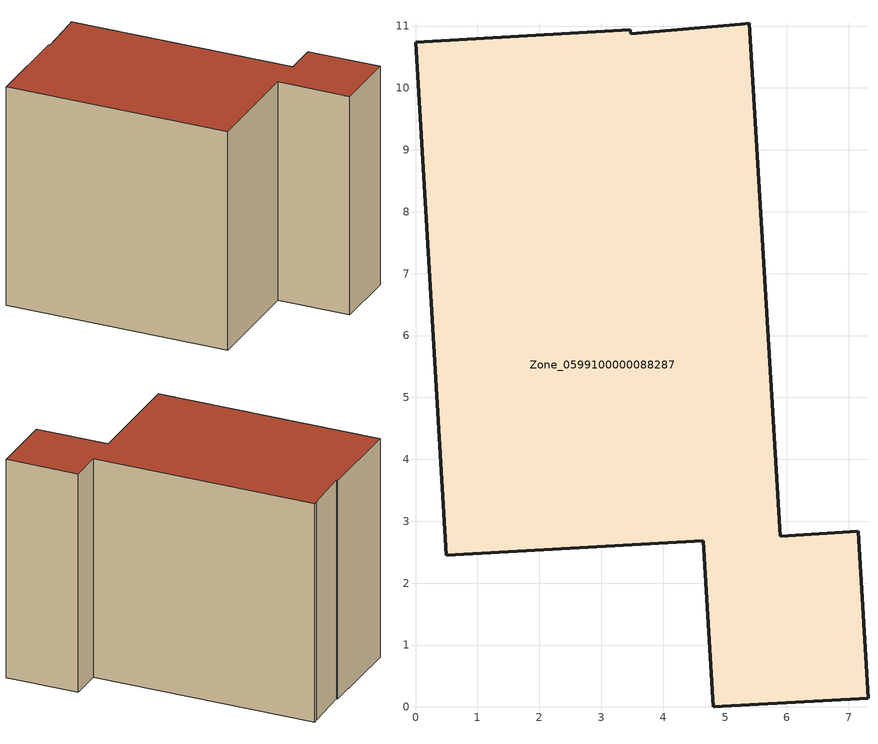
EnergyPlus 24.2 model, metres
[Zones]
Zone_0599100000088287
 floor ground (C_G): 4.65,2.69 0.5,2.45 0,10.74 3.47,10.94 3.48,10.87 5.25,11.03 5.39,11.05 5.89,2.76 7.15,2.84 7.31,0.14 4.81,0 z0
 wall outside (C_F): 0.5,2.45 4.65,2.69 4.81,0 7.31,0.14 7.15,2.84 5.89,2.76 5.39,11.05 5.25,11.03 3.48,10.87 3.47,10.94 0,10.74 0.5,2.45 z0:8.36
 roof outside (C_R): 5.25,11.03 3.48,10.87 3.47,10.94 0,10.74 0.5,2.45 4.65,2.69 4.81,0 7.31,0.14 7.15,2.84 5.89,2.76 5.39,11.05 z8.36
[BUILDING]
Pand.0599100000088287: North Axis=0; Terrain=City; Loads Convergence Tolerance Value=0.04; Temperature Convergence Tolerance Value=0.4; Solar Distribution=FullExterior; Maximum Number of Warmup Days=25; Minimum Number of Warmup Days=1
[Site:Location]
Rotterdam.The.Hague.AP_ZH_NLD Design_Conditions: Latitude=51.96; Longitude=4.45; Time Zone=1; Elevation=-4.5
[SITE:GROUNDTEMPERATURE:BUILDINGSURFACE]
18, 18, 18, 18, 18, 18, 18, 18, 18, 18, 18, 18
[MATERIAL] Thermal Absorptance=0.9; Solar Absorptance=0.7; Visible Absorptance=0.7
Name | Roughness | Thickness | Conductivity | Density | Specific Heat
G.TI.1975-1991 | MediumSmooth | 0.15 | 0.288461 | 540 | 1210
F.TI.1975-1991 | Rough | 0.3 | 0.230769 | 1920 | 840
R.TI.1975-1991 | MediumRough | 0.2 | 0.153846 | 1500 | 1000
[CONSTRUCTION]
C_G: G.TI.1975-1991
C_F: F.TI.1975-1991
C_R: R.TI.1975-1991
[ZONE]
Zone_0599100000088287: Type=1; Multiplier=1; Ceiling Height=Autocalculate; Volume=Autocalculate; Floor Area=autocalculate; Part of Total Floor Area=Yes
[ZONEINFILTRATION:DESIGNFLOWRATE]
Infil_Zone_0599100000088287: Zone or ZoneList or Space or SpaceList=Zone_0599100000088287; Schedule=AlwaysOn; Design Flow Rate Calculation Method=Flow/Area; Flow Rate per Floor Area=0.003; Constant Term Coefficient=1; Temperature Term Coefficient=0; Velocity Term Coefficient=0; Velocity Squared Term Coefficient=0
[HVACTEMPLATE:ZONE:IDEALLOADSAIRSYSTEM]
Zone_0599100000088287: Maximum Heating Supply Air Temperature=50; Minimum Cooling Supply Air Temperature=13; Maximum Heating Supply Air Humidity Ratio=0.0156; Minimum Cooling Supply Air Humidity Ratio=0.0077; Heating Limit=NoLimit; Cooling Limit=NoLimit; Dehumidification Control Type=ConstantSensibleHeatRatio; Cooling Sensible Heat Ratio=0.7; Dehumidification Setpoint=60; Humidification Control Type=None; Humidification Setpoint=30; Outdoor Air Method=None; Outdoor Air Flow Rate per Person=0.00944; Outdoor Air Flow Rate per Zone Floor Area=0; Outdoor Air Flow Rate per Zone=0; Demand Controlled Ventilation Type=None; Outdoor Air Economizer Type=NoEconomizer; Heat Recovery Type=None; Sensible Heat Recovery Effectiveness=0.7; Latent Heat Recovery Effectiveness=0.65
[ZONECONTROL:THERMOSTAT]
ThermostatControl_Zone_0599100000088287: Zone or ZoneList=Zone_0599100000088287; Control Type Schedule=DualSetpointControlType; Control 1=Thermostat_Zone_0599100000088287; Temperature Difference Between Cutout And Setpoint=0
[THERMOSTATSETPOINT:DUALSETPOINT]
Thermostat_Zone_0599100000088287: Heating Setpoint Temperature Schedule=HeatingSetpoint_Zone_0599100000088287; Cooling Setpoint Temperature Schedule=CoolingSetpoint_Zone_0599100000088287
[SCHEDULE:COMPACT]
HeatingSetpoint_Zone_0599100000088287: Through: 12/31, For: AllDays, Until: 24:00, 21
CoolingSetpoint_Zone_0599100000088287: Through: 12/31, For: AllDays, Until: 24:00, 24
DualSetpointControlType: Through: 12/31, For: AllDays, Until: 24:00, 4
AlwaysOn: Through: 12/31, For: AllDays, Until: 24:00, 1
